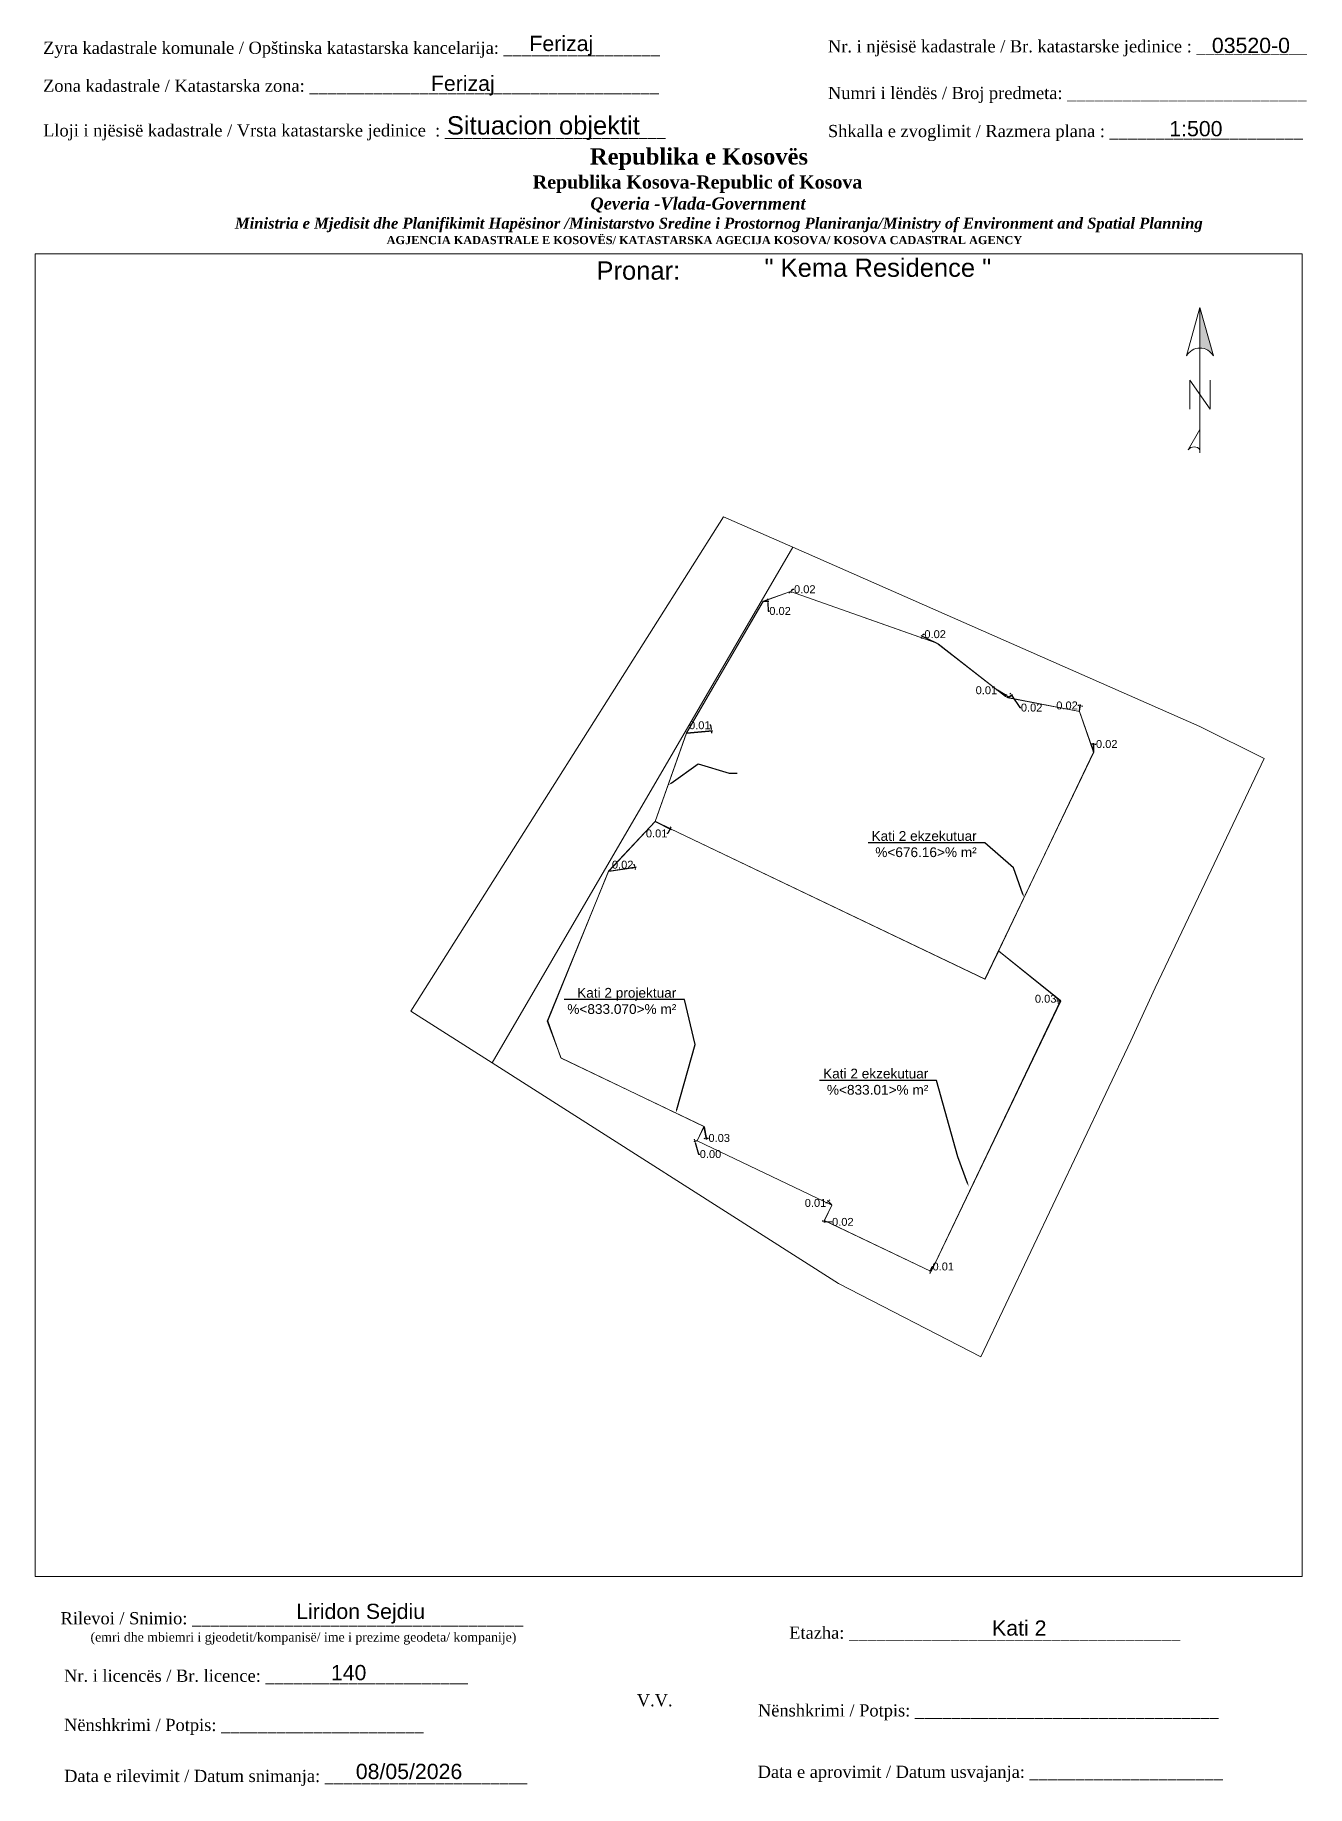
# Paper-space layout 'Layout1' of a CAD drawing. Header units: metres, sheet in millimetres. Extents: x 0 to 209, y 3 to 291.
# The model-space entities are those that its viewports show. They can reach past a viewport. Long polylines and large blocks are cut down to what shows.
import ezdxf
from ezdxf import colors
from ezdxf.entities.mleader import LeaderData, LeaderLine
from ezdxf.math import Vec2, Vec3

# ---------------------------------------------------------------- set-up
doc = ezdxf.new("R2010")
doc.units = ezdxf.units.M
doc.layers.get('0').update_dxf_attribs({"lineweight": 0})
for name, color, linetype, lineweight in [('kati 2 ekzekutim', 1, 'Continuous', 0), ('kati 2 ekzekutim pikat', 1, 'Continuous', 0), ('kati 2 projekt', 250, 'Continuous', 0), ('Korniza e jashtme', 7, 'Continuous', 0), ('korniza txt', 7, 'Continuous', 0), ('parcela', 7, 'Continuous', 0)]:
    doc.layers.add(name, color=color, linetype=linetype, lineweight=lineweight)
doc.styles.get("Standard").update_dxf_attribs({"font": 'arial.ttf'})
doc.dimstyles.get("Standard").update_dxf_attribs({"dimtxt": 0.18, "dimasz": 0.18, "dimexe": 0.18, "dimexo": 0.0625, "dimgap": 0.09, "dimtad": 0, "dimtih": 1, "dimtoh": 1, "dimdec": 4, "dimzin": 0, "dimdsep": 46, "dimtxsty": 'Standard', "dimcen": 0.09, "dimadec": 0, "dimazin": 0, "dimtfac": 1, "dimtdec": 4, "dimtofl": 0, "dimtmove": 0, "dimatfit": 3, "dimfxl": 1, "dimtolj": 1, "dimtzin": 0, "dimarcsym": 0})

# ---------------------------------------------------------------- blocks, each defined once
blk = doc.blocks.new('*U34')
at = {"linetype": 'ByBlock', "lineweight": -2}
blk.add_hatch(color=0, dxfattribs=at).paths.add_polyline_path([(6.371596984390197e-13, 562.3726246389265), (3.406860799950416e-13, 300.7101121033027, -0.2691426359079254), (87.48018605494724, 249.9433887284017)])
at = {"color": 0, "linetype": 'ByBlock', "lineweight": -2}
for points in [[(87.48018605494718, 249.9433887284018, 0.580322535471221), (-87.48018605494667, 249.9433887284019), (6.371738216106301e-13, 562.3726246389267), (87.48018605494724, 249.9433887284017), (6.371738216106301e-13, 562.3726246389267), (3.398104433552013e-13, 299.9320664740858)], [(-3.932245327355855e-13, -356.1693289380162, 0.4999999999999977), (-74.98301661852638, -356.1693289380161), (-2.549374979130716e-13, -224.9490498555958)]]:
    blk.add_lwpolyline(points, format="xyb", dxfattribs=at)
for points in [[(-4.248604371427173e-13, -374.9150830926477), (6.371738216106301e-13, 562.3726246389267)], [(-65.61013954120824, -93.72877077315437), (-65.61013954120803, 93.72877077315451), (65.61013954120799, -93.72877077315451), (65.6101395412082, 93.72877077315437)]]:
    blk.add_lwpolyline(points, dxfattribs=at)
blk = doc.blocks.new('*D35')
at = {"layer": 'Defpoints', "color": 0, "transparency": 16777216}
for p in [(7511864.328785248, 4693295.622080925), (7511864.341061615, 4693294.960648498), (7511864.36, 4693294.961, 630.709)]:
    blk.add_point(p, dxfattribs=at)
at = {"layer": 'kati 2 ekzekutim', "color": 0, "lineweight": -2, "transparency": 16777216}
for p, q in [((7511864.238800746, 4693295.620410788), (7511864.148816245, 4693295.618740651)), ((7511864.340481707, 4693294.991893117), (7511864.327115111, 4693295.712065427)), ((7511864.359420092, 4693294.992244619), (7511864.346053496, 4693295.712416928)), ((7511864.437708135, 4693295.624102564), (7511864.527692637, 4693295.625772701))]:
    blk.add_line(p, q, dxfattribs=at)
at = {"layer": 'kati 2 ekzekutim', "color": 0, "transparency": 16777216}
for points in [[(7511864.23852239, 4693295.635408205), (7511864.239079103, 4693295.605413371), (7511864.328785248, 4693295.622080925)], [(7511864.437429778, 4693295.639099981), (7511864.437986491, 4693295.609105146), (7511864.347723633, 4693295.622432427)]]:
    blk.add_solid(points, dxfattribs=at)
at = {"layer": 'kati 2 ekzekutim', "color": 0, "transparency": 16777216, "insert": (7511865.413569172, 4693295.625772702), "char_height": 0.65, "attachment_point": 5}
blk.add_mtext('\\A1;0.02', dxfattribs=at)
blk = doc.blocks.new('*D36')
at = {"layer": 'Defpoints', "color": 0, "transparency": 16777216}
for p in [(7511863.166427627, 4693298.293528822), (7511863.189000001, 4693298.291000001, 630.709), (7511863.242460015, 4693298.768186529)]:
    blk.add_point(p, dxfattribs=at)
at = {"layer": 'kati 2 ekzekutim', "color": 0, "lineweight": -2, "transparency": 16777216}
for p, q in [((7511863.169906852, 4693298.324584538), (7511863.229907807, 4693298.860155812)), ((7511863.192479226, 4693298.322055717), (7511863.252480181, 4693298.857626991)), ((7511863.130447179, 4693298.780735516), (7511863.041006717, 4693298.790755683)), ((7511863.331900476, 4693298.758166363), (7511863.421340939, 4693298.748146197))]:
    blk.add_line(p, q, dxfattribs=at)
at = {"layer": 'kati 2 ekzekutim', "color": 0, "transparency": 16777216}
for points in [[(7511863.132117206, 4693298.79564226), (7511863.128777151, 4693298.765828772), (7511863.219887641, 4693298.77071535)], [(7511863.333570504, 4693298.773073106), (7511863.330230448, 4693298.743259619), (7511863.242460015, 4693298.768186529)]]:
    blk.add_solid(points, dxfattribs=at)
at = {"layer": 'kati 2 ekzekutim', "color": 0, "transparency": 16777216, "insert": (7511862.155130182, 4693298.790755683), "char_height": 0.65, "attachment_point": 5}
blk.add_mtext('\\A1;0.02', dxfattribs=at)
blk = doc.blocks.new('*D37')
at = {"layer": 'Defpoints', "color": 0, "transparency": 16777216}
for p in [(7511857.283992734, 4693299.439162329), (7511857.296000001, 4693299.421000001, 630.709), (7511857.5928831, 4693299.64337234)]:
    blk.add_point(p, dxfattribs=at)
at = {"layer": 'kati 2 ekzekutim', "color": 0, "lineweight": -2, "transparency": 16777216}
for p, q in [((7511857.310060986, 4693299.456396269), (7511857.667959668, 4693299.693006088)), ((7511857.322068254, 4693299.438233941), (7511857.679966935, 4693299.67484376)), ((7511857.543249352, 4693299.718448908), (7511857.493615603, 4693299.793525475)), ((7511857.654524116, 4693299.550133444), (7511858.272929163, 4693298.614726996)), ((7511858.272929163, 4693298.614726996), (7511858.362929163, 4693298.614726996))]:
    blk.add_line(p, q, dxfattribs=at)
at = {"layer": 'kati 2 ekzekutim', "color": 0, "transparency": 16777216}
for points in [[(7511857.555762114, 4693299.726721199), (7511857.530736591, 4693299.710176616), (7511857.5928831, 4693299.64337234)], [(7511857.667036878, 4693299.558405736), (7511857.642011355, 4693299.541861152), (7511857.604890367, 4693299.625210012)]]:
    blk.add_solid(points, dxfattribs=at)
at = {"layer": 'kati 2 ekzekutim', "color": 0, "transparency": 16777216, "insert": (7511859.248805698, 4693298.614726996), "char_height": 0.65, "attachment_point": 5}
blk.add_mtext('\\A1;0.02', dxfattribs=at)
blk = doc.blocks.new('*D38')
at = {"layer": 'Defpoints', "color": 0, "transparency": 16777216}
for p in [(7511857.093999999, 4693299.530999999, 635.211), (7511857.102339498, 4693299.526027293), (7511857.158387749, 4693299.620023227)]:
    blk.add_point(p, dxfattribs=at)
at = {"layer": 'kati 2 ekzekutim', "color": 0, "lineweight": -2, "transparency": 16777216}
for p, q in [((7511856.456039302, 4693300.038822211), (7511856.366039302, 4693300.038822211)), ((7511857.072747441, 4693299.671089154), (7511856.456039302, 4693300.038822211)), ((7511857.110004589, 4693299.557840559), (7511857.196141468, 4693299.702296744)), ((7511857.118344087, 4693299.552867852), (7511857.204480967, 4693299.697324037)), ((7511857.235688558, 4693299.573930008), (7511857.312989368, 4693299.527836789))]:
    blk.add_line(p, q, dxfattribs=at)
at = {"layer": 'kati 2 ekzekutim', "color": 0, "transparency": 16777216}
for points in [[(7511857.080429643, 4693299.683972621), (7511857.065065238, 4693299.658205685), (7511857.15004825, 4693299.624995935)], [(7511857.24337076, 4693299.586813476), (7511857.228006355, 4693299.56104654), (7511857.158387749, 4693299.620023227)]]:
    blk.add_solid(points, dxfattribs=at)
at = {"layer": 'kati 2 ekzekutim', "color": 0, "transparency": 16777216, "insert": (7511855.539576137, 4693300.038822211), "char_height": 0.65, "attachment_point": 5}
blk.add_mtext('\\A1;0.01', dxfattribs=at)
blk = doc.blocks.new('*D39')
at = {"layer": 'Defpoints', "color": 0, "transparency": 16777216}
for p in [(7511850.271361902, 4693304.461010555), (7511851.468166325, 4693303.888709323), (7511851.475000001, 4693303.903, 630.709)]:
    blk.add_point(p, dxfattribs=at)
at = {"layer": 'kati 2 ekzekutim', "color": 0, "lineweight": -2, "transparency": 16777216}
for p, q in [((7511850.317021961, 4693304.556495517), (7511850.355848346, 4693304.637689801)), ((7511850.355848346, 4693304.637689801), (7511850.445848346, 4693304.637689801)), ((7511851.439973865, 4693303.902190707), (7511850.190167617, 4693304.499836939)), ((7511850.232535517, 4693304.37981627), (7511850.193709132, 4693304.298621986)), ((7511851.446807541, 4693303.916481384), (7511850.197001292, 4693304.514127617))]:
    blk.add_line(p, q, dxfattribs=at)
at = {"layer": 'kati 2 ekzekutim', "color": 0, "transparency": 16777216}
for points in [[(7511850.219003136, 4693304.386287334), (7511850.246067897, 4693304.373345206), (7511850.271361902, 4693304.461010555)], [(7511850.303489581, 4693304.562966581), (7511850.330554342, 4693304.550024453), (7511850.278195577, 4693304.475301232)]]:
    blk.add_solid(points, dxfattribs=at)
at = {"layer": 'kati 2 ekzekutim', "color": 0, "transparency": 16777216, "insert": (7511851.33172488, 4693304.637689801), "char_height": 0.65, "attachment_point": 5}
blk.add_mtext('\\A1;0.02', dxfattribs=at)
blk = doc.blocks.new('*D40')
at = {"layer": 'Defpoints', "color": 0, "transparency": 16777216}
for p in [(7511839.458999999, 4693308.134999999, 630.709), (7511839.471672012, 4693308.147179855), (7511839.471735206, 4693308.147114108)]:
    blk.add_point(p, dxfattribs=at)
at = {"layer": 'kati 2 ekzekutim', "color": 0, "lineweight": -2, "transparency": 16777216}
for p, q in [((7511839.394176012, 4693308.072567164), (7511839.32928883, 4693308.010200076)), ((7511839.480655238, 4693308.112469727), (7511839.521430281, 4693308.070047071)), ((7511839.493327251, 4693308.124649583), (7511839.534102294, 4693308.082226926)), ((7511839.536622386, 4693308.209481196), (7511839.657035563, 4693308.325217758)), ((7511839.657035563, 4693308.325217758), (7511839.747035563, 4693308.325217758))]:
    blk.add_line(p, q, dxfattribs=at)
at = {"layer": 'kati 2 ekzekutim', "color": 0, "transparency": 16777216}
for points in [[(7511839.383781497, 4693308.083381694), (7511839.404570526, 4693308.061752634), (7511839.459063193, 4693308.134934252)], [(7511839.526227872, 4693308.220295726), (7511839.547016901, 4693308.198666666), (7511839.471735206, 4693308.147114108)]]:
    blk.add_solid(points, dxfattribs=at)
at = {"layer": 'kati 2 ekzekutim', "color": 0, "transparency": 16777216, "insert": (7511840.632912098, 4693308.325217759), "char_height": 0.65, "attachment_point": 5}
blk.add_mtext('\\A1;0.02', dxfattribs=at)
blk = doc.blocks.new('*D41')
at = {"layer": 'Defpoints', "color": 0, "transparency": 16777216}
for p in [(7511837.205367539, 4693307.34847169), (7511837.205999999, 4693307.326999999, 630.709), (7511837.604976416, 4693307.338752082)]:
    blk.add_point(p, dxfattribs=at)
at = {"layer": 'kati 2 ekzekutim', "color": 0, "lineweight": -2, "transparency": 16777216}
for p, q in [((7511837.601694101, 4693307.450184755), (7511837.599044248, 4693307.540145736)), ((7511837.236603991, 4693307.349391778), (7511837.694304936, 4693307.362873627)), ((7511837.237236451, 4693307.327920087), (7511837.694937397, 4693307.341401935)), ((7511837.607626269, 4693307.2487911), (7511837.628499262, 4693306.540165048)), ((7511837.628499262, 4693306.540165048), (7511837.718499263, 4693306.540165049))]:
    blk.add_line(p, q, dxfattribs=at)
at = {"layer": 'kati 2 ekzekutim', "color": 0, "transparency": 16777216}
for points in [[(7511837.616687598, 4693307.450626398), (7511837.586700604, 4693307.449743113), (7511837.604343954, 4693307.360223773)], [(7511837.622619765, 4693307.249232743), (7511837.592632771, 4693307.248349459), (7511837.604976416, 4693307.338752082)]]:
    blk.add_solid(points, dxfattribs=at)
at = {"layer": 'kati 2 ekzekutim', "color": 0, "transparency": 16777216, "insert": (7511838.604375796, 4693306.54016505), "char_height": 0.65, "attachment_point": 5}
blk.add_mtext('\\A1;0.02', dxfattribs=at)
blk = doc.blocks.new('*D44')
at = {"layer": 'Defpoints', "color": 0, "transparency": 16777216}
for p in [(7511830.925000002, 4693296.544000002, 635.184), (7511830.926161735, 4693296.53070119), (7511832.973232567, 4693296.709525377)]:
    blk.add_point(p, dxfattribs=at)
at = {"layer": 'kati 2 ekzekutim', "color": 0, "lineweight": -2, "transparency": 16777216}
for p, q in [((7511830.956131444, 4693296.546719523), (7511833.061729388, 4693296.730656413)), ((7511830.957293178, 4693296.533420712), (7511833.062891121, 4693296.717357602)), ((7511832.933229137, 4693297.167460381), (7511832.843229136, 4693297.167460381)), ((7511832.96423861, 4693296.812482743), (7511832.933229137, 4693297.167460381)), ((7511832.981064792, 4693296.619866824), (7511832.988897016, 4693296.53020827))]:
    blk.add_line(p, q, dxfattribs=at)
at = {"layer": 'kati 2 ekzekutim', "color": 0, "transparency": 16777216}
for points in [[(7511832.979181702, 4693296.813788113), (7511832.949295518, 4693296.811177372), (7511832.972070835, 4693296.722824189)], [(7511832.996007884, 4693296.621172194), (7511832.9661217, 4693296.618561453), (7511832.973232567, 4693296.709525377)]]:
    blk.add_solid(points, dxfattribs=at)
at = {"layer": 'kati 2 ekzekutim', "color": 0, "transparency": 16777216, "insert": (7511832.016765971, 4693297.167460381), "char_height": 0.65, "attachment_point": 5}
blk.add_mtext('\\A1;0.01', dxfattribs=at)
blk = doc.blocks.new('*D47')
at = {"layer": 'Defpoints', "color": 0, "transparency": 16777216}
for p in [(7511824.523000001, 4693285.205, 630.714), (7511824.526596816, 4693285.181037768), (7511826.693768109, 4693285.530839923)]:
    blk.add_point(p, dxfattribs=at)
at = {"layer": 'kati 2 ekzekutim', "color": 0, "lineweight": -2, "transparency": 16777216}
for p, q in [((7511824.553903793, 4693285.209638769), (7511826.782771029, 4693285.544199574)), ((7511824.557500608, 4693285.185676536), (7511826.786367844, 4693285.520237342)), ((7511826.664464588, 4693285.726062007), (7511826.574464587, 4693285.726062007)), ((7511826.680408458, 4693285.619842842), (7511826.664464588, 4693285.726062007)), ((7511826.710724575, 4693285.41787477), (7511826.724084226, 4693285.32887185))]:
    blk.add_line(p, q, dxfattribs=at)
at = {"layer": 'kati 2 ekzekutim', "color": 0, "transparency": 16777216}
for points in [[(7511826.695242277, 4693285.62206945), (7511826.665574638, 4693285.617616233), (7511826.693768109, 4693285.530839923)], [(7511826.725558395, 4693285.420101379), (7511826.695890755, 4693285.415648162), (7511826.697364924, 4693285.50687769)]]:
    blk.add_solid(points, dxfattribs=at)
at = {"layer": 'kati 2 ekzekutim', "color": 0, "transparency": 16777216, "insert": (7511825.688588051, 4693285.726062008), "char_height": 0.65, "attachment_point": 5}
blk.add_mtext('\\A1;0.02', dxfattribs=at)
blk = doc.blocks.new('*D48')
at = {"layer": 'Defpoints', "color": 0, "transparency": 16777216}
for p in [(7511832.341999999, 4693264.244, 630.714), (7511832.369793607, 4693264.248951719), (7511832.5434964, 4693263.2739717)]:
    blk.add_point(p, dxfattribs=at)
at = {"layer": 'kati 2 ekzekutim', "color": 0, "lineweight": -2, "transparency": 16777216}
for p, q in [((7511832.427098015, 4693263.253234122), (7511832.338493237, 4693263.237448262)), ((7511832.3474812, 4693264.213234452), (7511832.531488651, 4693263.180415203)), ((7511832.375274808, 4693264.218186171), (7511832.559282259, 4693263.185366922)), ((7511832.632101178, 4693263.289757559), (7511832.720705956, 4693263.305543418))]:
    blk.add_line(p, q, dxfattribs=at)
at = {"layer": 'kati 2 ekzekutim', "color": 0, "transparency": 16777216}
for points in [[(7511832.424467038, 4693263.268001584), (7511832.429728991, 4693263.238466659), (7511832.515702792, 4693263.269019981)], [(7511832.629470201, 4693263.304525022), (7511832.634732154, 4693263.274990097), (7511832.5434964, 4693263.2739717)]]:
    blk.add_solid(points, dxfattribs=at)
at = {"layer": 'kati 2 ekzekutim', "color": 0, "transparency": 16777216, "insert": (7511833.609907866, 4693263.305543418), "char_height": 0.65, "attachment_point": 5}
blk.add_mtext('\\A1;0.03', dxfattribs=at)
blk = doc.blocks.new('*D49')
at = {"layer": 'Defpoints', "color": 0, "transparency": 16777216}
for p in [(7511831.62281977, 4693263.026267793), (7511831.803081548, 4693263.077247591), (7511831.803999999, 4693263.073999999, 630.714)]:
    blk.add_point(p, dxfattribs=at)
at = {"layer": 'kati 2 ekzekutim', "color": 0, "lineweight": -2, "transparency": 16777216}
for p, q in [((7511831.773010963, 4693263.068743335), (7511831.536216483, 4693263.001775535)), ((7511831.773929413, 4693263.065495743), (7511831.537134934, 4693262.998527943)), ((7511831.598327512, 4693263.112871079), (7511831.573835253, 4693263.199474366)), ((7511831.648230479, 4693262.936416915), (7511831.917556392, 4693261.984095219)), ((7511831.917556392, 4693261.984095219), (7511832.007556393, 4693261.984095219))]:
    blk.add_line(p, q, dxfattribs=at)
at = {"layer": 'kati 2 ekzekutim', "color": 0, "transparency": 16777216}
for points in [[(7511831.612761393, 4693263.116953122), (7511831.58389363, 4693263.108789036), (7511831.62281977, 4693263.026267793)], [(7511831.66266436, 4693262.940498957), (7511831.633796597, 4693262.932334872), (7511831.623738221, 4693263.023020201)]]:
    blk.add_solid(points, dxfattribs=at)
at = {"layer": 'kati 2 ekzekutim', "color": 0, "transparency": 16777216, "insert": (7511832.895649845, 4693261.98409522), "char_height": 0.65, "attachment_point": 5}
blk.add_mtext('\\A1;0.00', dxfattribs=at)
blk = doc.blocks.new('*D50')
at = {"layer": 'Defpoints', "color": 0, "transparency": 16777216}
for p in [(7511842.234, 4693256.533, 630.714), (7511842.246514942, 4693256.475237035), (7511842.251286595, 4693256.531534835)]:
    blk.add_point(p, dxfattribs=at)
at = {"layer": 'kati 2 ekzekutim', "color": 0, "lineweight": -2, "transparency": 16777216}
for p, q in [((7511842.139549888, 4693256.48430311), (7511842.049871428, 4693256.491904019)), ((7511842.231360796, 4693256.501861645), (7511842.221627438, 4693256.387023741)), ((7511842.248647391, 4693256.50039648), (7511842.238914033, 4693256.385558575)), ((7511842.336193402, 4693256.467636126), (7511842.868791475, 4693256.422494522))]:
    blk.add_line(p, q, dxfattribs=at)
at = {"layer": 'kati 2 ekzekutim', "color": 0, "transparency": 16777216}
for points in [[(7511842.140816706, 4693256.49924952), (7511842.13828307, 4693256.469356701), (7511842.229228348, 4693256.476702201)], [(7511842.337460221, 4693256.482582536), (7511842.334926585, 4693256.452689717), (7511842.246514942, 4693256.475237035)]]:
    blk.add_solid(points, dxfattribs=at)
at = {"layer": 'kati 2 ekzekutim', "color": 0, "transparency": 16777216, "insert": (7511843.75466801, 4693256.422494522), "char_height": 0.65, "attachment_point": 5}
blk.add_mtext('\\A1;0.02', dxfattribs=at)
blk = doc.blocks.new('*D51')
at = {"layer": 'Defpoints', "color": 0, "transparency": 16777216}
for p in [(7511842.56583604, 4693258.108574864), (7511842.855204661, 4693257.794456766), (7511842.862, 4693257.800999999, 630.714)]:
    blk.add_point(p, dxfattribs=at)
at = {"layer": 'kati 2 ekzekutim', "color": 0, "lineweight": -2, "transparency": 16777216}
for p, q in [((7511842.429379012, 4693257.977180338), (7511842.339379013, 4693257.977180339)), ((7511842.494209858, 4693258.039605984), (7511842.429379012, 4693257.977180338)), ((7511842.83352909, 4693257.816967476), (7511842.496615056, 4693258.166862478)), ((7511842.840324427, 4693257.823510709), (7511842.503410393, 4693258.173405711)), ((7511842.630666887, 4693258.171000511), (7511842.695497733, 4693258.233426158))]:
    blk.add_line(p, q, dxfattribs=at)
at = {"layer": 'kati 2 ekzekutim', "color": 0, "transparency": 16777216}
for points in [[(7511842.483805583, 4693258.050411126), (7511842.504614132, 4693258.028800843), (7511842.559040703, 4693258.102031631)], [(7511842.620262613, 4693258.181805653), (7511842.641071161, 4693258.160195371), (7511842.56583604, 4693258.108574864)]]:
    blk.add_solid(points, dxfattribs=at)
at = {"layer": 'kati 2 ekzekutim', "color": 0, "transparency": 16777216, "insert": (7511841.512915847, 4693257.977180338), "char_height": 0.65, "attachment_point": 5}
blk.add_mtext('\\A1;0.01', dxfattribs=at)
blk = doc.blocks.new('*D52')
at = {"layer": 'Defpoints', "color": 0, "transparency": 16777216}
for p in [(7511850.96131752, 4693252.384764707), (7511851.007477904, 4693252.357900109), (7511851.011000001, 4693252.369, 630.714)]:
    blk.add_point(p, dxfattribs=at)
at = {"layer": 'kati 2 ekzekutim', "color": 0, "lineweight": -2, "transparency": 16777216}
for p, q in [((7511850.977691472, 4693252.367351617), (7511850.872010499, 4693252.400885158)), ((7511850.98121357, 4693252.378451508), (7511850.875532597, 4693252.411985049)), ((7511850.930575079, 4693252.287879893), (7511850.903354737, 4693252.20209497)), ((7511850.988537862, 4693252.470549629), (7511851.081298131, 4693252.762883662)), ((7511851.081298131, 4693252.762883662), (7511851.17129813, 4693252.762883662))]:
    blk.add_line(p, q, dxfattribs=at)
at = {"layer": 'kati 2 ekzekutim', "color": 0, "transparency": 16777216}
for points in [[(7511850.916277593, 4693252.292416616), (7511850.944872566, 4693252.283343169), (7511850.957795423, 4693252.373664816)], [(7511850.974240376, 4693252.475086353), (7511851.002835349, 4693252.466012905), (7511850.96131752, 4693252.384764707)]]:
    blk.add_solid(points, dxfattribs=at)
at = {"layer": 'kati 2 ekzekutim', "color": 0, "transparency": 16777216, "insert": (7511851.997761297, 4693252.762883662), "char_height": 0.65, "attachment_point": 5}
blk.add_mtext('\\A1;0.01', dxfattribs=at)
blk = doc.blocks.new('*D53')
at = {"layer": 'Defpoints', "color": 0, "transparency": 16777216}
for p in [(7511861.40246536, 4693274.549519926), (7511861.632073558, 4693274.576020174), (7511861.635999998, 4693274.541999999, 630.714)]:
    blk.add_point(p, dxfattribs=at)
at = {"layer": 'kati 2 ekzekutim', "color": 0, "lineweight": -2, "transparency": 16777216}
for p, q in [((7511861.381827645, 4693274.728332914), (7511861.291827645, 4693274.728332914)), ((7511861.601029636, 4693274.572437238), (7511861.313058867, 4693274.539201069)), ((7511861.604956076, 4693274.538417063), (7511861.316985308, 4693274.505180894)), ((7511861.392146503, 4693274.63892642), (7511861.381827645, 4693274.728332914)), ((7511861.416710659, 4693274.426093258), (7511861.427029517, 4693274.336686763))]:
    blk.add_line(p, q, dxfattribs=at)
at = {"layer": 'kati 2 ekzekutim', "color": 0, "transparency": 16777216}
for points in [[(7511861.407047585, 4693274.640646229), (7511861.377245421, 4693274.63720661), (7511861.40246536, 4693274.549519926)], [(7511861.431611741, 4693274.427813067), (7511861.401809577, 4693274.424373448), (7511861.406391801, 4693274.515499752)]]:
    blk.add_solid(points, dxfattribs=at)
at = {"layer": 'kati 2 ekzekutim', "color": 0, "transparency": 16777216, "insert": (7511860.402625738, 4693274.728332914), "char_height": 0.65, "attachment_point": 5}
blk.add_mtext('\\A1;0.03', dxfattribs=at)
blk = doc.blocks.new('*D57')
at = {"layer": 'Defpoints', "color": 0, "transparency": 16777216}
for p in [(7511828.359653481, 4693289.278321861), (7511828.362000001, 4693289.283000001, 630.709), (7511829.582248384, 4693288.670932638)]:
    blk.add_point(p, dxfattribs=at)
at = {"layer": 'kati 2 ekzekutim', "color": 0, "lineweight": -2, "transparency": 16777216}
for p, q in [((7511828.387586515, 4693289.264310863), (7511829.660349004, 4693288.625902822)), ((7511828.389933035, 4693289.268989002), (7511829.662695523, 4693288.630580962)), ((7511829.622600061, 4693288.751379777), (7511829.662951738, 4693288.831826916)), ((7511829.391372524, 4693288.290392891), (7511829.301372524, 4693288.29039289)), ((7511829.539550189, 4693288.58580736), (7511829.391372524, 4693288.290392891))]:
    blk.add_line(p, q, dxfattribs=at)
at = {"layer": 'kati 2 ekzekutim', "color": 0, "transparency": 16777216}
for points in [[(7511829.526142333, 4693288.592532638), (7511829.552958045, 4693288.57908208), (7511829.579901865, 4693288.666254499)], [(7511829.609192205, 4693288.758105056), (7511829.636007917, 4693288.744654497), (7511829.582248384, 4693288.670932638)]]:
    blk.add_solid(points, dxfattribs=at)
at = {"layer": 'kati 2 ekzekutim', "color": 0, "transparency": 16777216, "insert": (7511828.47490936, 4693288.290392891), "char_height": 0.65, "attachment_point": 5}
blk.add_mtext('\\A1;0.01', dxfattribs=at)

msp = doc.modelspace()

# ---------------------------------------------------------------- linework, layer by layer
at = {"layer": 'kati 2 ekzekutim', "flags": 128}
for points, elevation in [([(7511864.36, 4693294.961), (7511863.189, 4693298.291), (7511857.296, 4693299.421), (7511857.094, 4693299.531), (7511851.475, 4693303.903), (7511839.459, 4693308.135), (7511837.206, 4693307.327), (7511830.925, 4693296.544), (7511828.362, 4693289.283), (7511855.422, 4693276.329), (7511864.36, 4693294.961)], 630.709), ([(7511828.362, 4693289.283), (7511855.422, 4693276.329), (7511856.563, 4693278.627), (7511861.636, 4693274.542), (7511851.011, 4693252.369), (7511842.234, 4693256.533), (7511842.862, 4693257.801), (7511831.804, 4693263.074), (7511832.342, 4693264.244), (7511820.617, 4693269.895), (7511819.531, 4693272.914), (7511824.523, 4693285.205), (7511828.362, 4693289.283)], 630.714)]:
    msp.add_lwpolyline(points, dxfattribs=dict(at, elevation=elevation))
at = {"layer": 'kati 2 projekt', "flags": 128}
for points in [[(7511855.431640116, 4693276.332737925), (7511864.341061615, 4693294.960648498), (7511863.166427627, 4693298.293528821), (7511857.283992733, 4693299.439162328), (7511857.102339498, 4693299.526027293), (7511851.571692573, 4693303.83920399), (7511851.391265213, 4693303.925482753), (7511839.471672012, 4693308.147179855), (7511837.205367539, 4693307.34847169), (7511830.926161733, 4693296.530701188), (7511828.35965348, 4693289.27832186)], [(7511855.431640116, 4693276.332737925), (7511856.541748893, 4693278.650616441), (7511861.632073559, 4693274.576020175), (7511851.007477903, 4693252.357900109), (7511842.251286594, 4693256.531534834), (7511842.855204662, 4693257.794456767), (7511831.803081549, 4693263.077247592), (7511832.369793608, 4693264.248951719), (7511820.638881248, 4693269.859093728), (7511819.503473496, 4693272.897656384), (7511824.526596815, 4693285.181037768), (7511828.35965348, 4693289.27832186)]]:
    msp.add_lwpolyline(points, close=True, dxfattribs=at)
at = {"layer": 'parcela', "flags": 128}
for points in [[(7511839.639999999, 4693311.774), (7511814.966000001, 4693269.472999998), (7511808.303999998, 4693273.712), (7511819.587999998, 4693291.563), (7511833.949, 4693314.281), (7511839.639999999, 4693311.774)], [(7511814.966000001, 4693269.472999998), (7511839.639999999, 4693311.774), (7511841.452000002, 4693310.975), (7511873.052000003, 4693297.055), (7511878.341, 4693294.453), (7511872.938999997, 4693283.093), (7511869.393999999, 4693275.64), (7511867.393999998, 4693271.280000001), (7511855.089, 4693245.348), (7511843.413, 4693251.371999999), (7511814.966000001, 4693269.472999998)]]:
    msp.add_lwpolyline(points, dxfattribs=at)

# ---------------------------------------------------------------- dimensions: what is measured, and where the dimension line sits
at = {"layer": 'kati 2 ekzekutim', "color": 5}
for base, p1, p2, angle, override, picture, middle in [((7511837.604976416, 4693307.338752082), (7511837.205367539, 4693307.34847169), (7511837.206, 4693307.327, 630.709), 271.6871927536316, {"dimscale": 0.5, "dimtxt": 1.3, "dimdec": 2}, '*D41', (7511838.604375796, 4693306.54016505)), ((7511839.471735206, 4693308.147114108), (7511839.459, 4693308.135, 630.709), (7511839.471672012, 4693308.147179855), 43.865485482458766, {"dimscale": 0.5, "dimtxt": 1.3, "dimdec": 2}, '*D40', (7511840.632912098, 4693308.325217759)), ((7511850.271361902, 4693304.461010555), (7511851.475, 4693303.903, 630.709), (7511851.468166325, 4693303.888709323), 244.4432894152896, {"dimscale": 0.5, "dimtxt": 1.3, "dimdec": 2}, '*D39', (7511851.33172488, 4693304.637689801)), ((7511857.158387749, 4693299.620023227), (7511857.094, 4693299.531, 635.211), (7511857.102339498, 4693299.526027293), 329.19306186914525, {"dimscale": 0.5, "dimtxt": 1.3, "dimdec": 2}, '*D38', (7511855.539576137, 4693300.038822211)), ((7511857.5928831, 4693299.64337234), (7511857.296, 4693299.421, 630.709), (7511857.283992733, 4693299.439162328), 123.46902505382299, {"dimscale": 0.5, "dimtxt": 1.3, "dimdec": 2}, '*D37', (7511859.248805698, 4693298.614726996)), ((7511863.242460015, 4693298.768186529), (7511863.166427627, 4693298.293528821), (7511863.189, 4693298.291, 630.709), 353.6077114342916, {"dimscale": 0.5, "dimtxt": 1.3, "dimdec": 2}, '*D36', (7511862.155130182, 4693298.790755683)), ((7511832.973232567, 4693296.709525377), (7511830.925, 4693296.544, 635.184), (7511830.926161733, 4693296.530701188), 274.99246802635577, {"dimscale": 0.5, "dimtxt": 1.3, "dimdec": 2, "dimtdec": 2}, '*D44', (7511832.016765971, 4693297.167460381)), ((7511864.328785248, 4693295.622080925), (7511864.36, 4693294.961, 630.709), (7511864.341061615, 4693294.960648498), 181.06330614300168, {"dimscale": 0.5, "dimtxt": 1.3, "dimdec": 2}, '*D35', (7511865.413569172, 4693295.625772702)), ((7511829.582248384, 4693288.670932638), (7511828.35965348, 4693289.27832186), (7511828.362, 4693289.283, 630.709), 63.36200332382648, {"dimscale": 0.5, "dimtxt": 1.3, "dimdec": 2, "dimtdec": 2}, '*D57', (7511828.47490936, 4693288.290392891)), ((7511826.693768109, 4693285.530839923), (7511824.526596815, 4693285.181037768), (7511824.523, 4693285.205, 630.714), 98.53656595484254, {"dimscale": 0.5, "dimtxt": 1.3, "dimdec": 2, "dimtdec": 2}, '*D47', (7511825.688588051, 4693285.726062008)), ((7511861.40246536, 4693274.549519926), (7511861.636, 4693274.542, 630.714), (7511861.632073559, 4693274.576020175), 96.58366710252325, {"dimscale": 0.5, "dimtxt": 1.3, "dimdec": 2, "dimtdec": 2}, '*D53', (7511860.402625738, 4693274.728332914)), ((7511831.62281977, 4693263.026267793), (7511831.804, 4693263.074, 630.714), (7511831.803081549, 4693263.077247592), 105.79142322574816, {"dimscale": 0.5, "dimtxt": 1.3, "dimdec": 2, "dimtdec": 2}, '*D49', (7511832.895649845, 4693261.98409522)), ((7511832.5434964, 4693263.2739717), (7511832.342, 4693264.244, 630.714), (7511832.369793608, 4693264.248951719), 10.101845457194669, {"dimscale": 0.5, "dimtxt": 1.3, "dimdec": 2, "dimtdec": 2}, '*D48', (7511833.609907866, 4693263.305543418)), ((7511842.56583604, 4693258.108574864), (7511842.855204662, 4693257.794456767), (7511842.862, 4693257.801, 630.714), 43.917215568323385, {"dimscale": 0.5, "dimtxt": 1.3, "dimdec": 2, "dimtdec": 2}, '*D51', (7511841.512915847, 4693257.977180338)), ((7511842.246514942, 4693256.475237035), (7511842.234, 4693256.533, 630.714), (7511842.251286594, 4693256.531534834), 355.1553401690906, {"dimscale": 0.5, "dimtxt": 1.3, "dimdec": 2, "dimtdec": 2}, '*D50', (7511843.75466801, 4693256.422494522)), ((7511850.96131752, 4693252.384764707), (7511851.007477903, 4693252.357900109), (7511851.011, 4693252.369, 630.714), 72.39528976868061, {"dimscale": 0.5, "dimtxt": 1.3, "dimdec": 2, "dimtdec": 2}, '*D52', (7511851.997761297, 4693252.762883662))]:
    dim = msp.add_linear_dim(base=base, p1=p1, p2=p2, angle=angle, dimstyle='Standard', override=override, dxfattribs=at)
    dim.commit()
    dim.dimension.update_dxf_attribs({"geometry": picture, "text_midpoint": middle, "dimtype": 161})

# ---------------------------------------------------------------- leaders
at = {"layer": 'kati 2 ekzekutim pikat'}
ml = msp.add_multileader_mtext('Standard', dxfattribs=at)
ml.set_content('Kati 2 ekzekutuar\\P %<676.16>% m²', color=256)
ml.set_leader_properties()
ml.build(insert=Vec2(0, 0))
ml.multileader.update_dxf_attribs({"text_left_attachment_type": 6, "text_right_attachment_type": 6, "dogleg_length": 0.36, "arrow_head_size": 0.3})
ctx = ml.context
ctx.base_point, ctx.char_height, ctx.arrow_head_size, ctx.landing_gap_size, ctx.plane_origin = Vec3(7511845.873406599, 4693287.525249572), 0.8, 0.3, 0.3, Vec3(7511858.203130002, 4693282.881671192)
ctx.left_attachment, ctx.right_attachment, ctx.text_align_type = 6, 6, 2
notes = []
notes.append((ctx, [(0, (1, 1, 0), (7511855.4020287, 4693287.525249572), (-1, 0), 0.36, [(0, [(7511858.629986496, 4693283.04000806), (7511857.752340996, 4693285.478797152)], 0, [])])]))
ctx.mtext.insert, ctx.mtext.alignment, ctx.mtext.flow_direction = Vec3(7511854.7420287, 4693288.485249572), 3, 5
ml = msp.add_multileader_mtext('Standard', dxfattribs=at)
ml.set_content('Kati 2 ekzekutuar\\P %<833.01>% m²', color=256)
ml.set_leader_properties()
ml.build(insert=Vec2(0, 0))
ml.multileader.update_dxf_attribs({"text_left_attachment_type": 6, "text_right_attachment_type": 6, "dogleg_length": 0.36, "arrow_head_size": 0.3})
ctx = ml.context
ctx.base_point, ctx.char_height, ctx.arrow_head_size, ctx.landing_gap_size, ctx.plane_origin = Vec3(7511841.902928013, 4693268.035149037), 0.8, 0.3, 0.3, Vec3(7511853.657418622, 4693259.164295103)
ctx.left_attachment, ctx.right_attachment, ctx.text_align_type = 6, 6, 2
notes.append((ctx, [(0, (1, 1, 0), (7511851.431550114, 4693268.035149037), (-1, 0), 0.36, [(0, [(7511854.084275115, 4693259.322631971), (7511853.206629615, 4693261.761421063)], 0, [])])]))
ctx.mtext.insert, ctx.mtext.alignment, ctx.mtext.flow_direction = Vec3(7511850.771550114, 4693268.995149037), 3, 5
at = {"layer": 'kati 2 projekt'}
ml = msp.add_multileader_mtext('Standard', dxfattribs=at)
ml.set_content('', color=256)
ml.set_leader_properties()
ml.build(insert=Vec2(0, 0))
ml.multileader.update_dxf_attribs({"text_left_attachment_type": 6, "text_right_attachment_type": 6, "dogleg_length": 0.36, "arrow_head_size": 0.3})
ctx = ml.context
ctx.base_point, ctx.char_height, ctx.arrow_head_size, ctx.landing_gap_size, ctx.plane_origin = Vec3(7511834.796812719, 4693293.23825623), 0.8, 0.3, 0.3, Vec3(7511841.932669315, 4693286.662661743)
ctx.left_attachment, ctx.right_attachment = 6, 6
notes.append((ctx, [(1, (1, 1, 0), (7511834.436812718, 4693293.23825623), (1, 0), 0.36, [(0, [(7511829.408785415, 4693292.24293448), (7511831.881876994, 4693294.002325458)], 0, [])])]))
ctx.mtext.insert, ctx.mtext.flow_direction = Vec3(7511835.096812719, 4693294.19825623), 5
ml = msp.add_multileader_mtext('Standard', dxfattribs=at)
ml.set_content('Kati 2 projektuar\\P %<833.070>% m²', color=256)
ml.set_leader_properties()
ml.build(insert=Vec2(0, 0))
ml.multileader.update_dxf_attribs({"text_left_attachment_type": 6, "text_right_attachment_type": 6, "dogleg_length": 0.36, "arrow_head_size": 0.3})
ctx = ml.context
ctx.base_point, ctx.char_height, ctx.arrow_head_size, ctx.landing_gap_size, ctx.plane_origin = Vec3(7511821.716630829, 4693274.660099505, 657.309), 0.8, 0.3, 0.3, Vec3(7511831.724361225, 4693275.519253007, 657.309)
ctx.left_attachment, ctx.right_attachment, ctx.text_align_type = 6, 6, 2
notes.append((ctx, [(0, (1, 1, 0), (7511830.74811787, 4693274.660099505, 657.309), (-1, 0), 0.36, [(0, [(7511830.03952218, 4693265.363370891, 657.309), (7511831.625407664, 4693270.991501418, 657.309)], 0, [])])]))
ctx.mtext.insert, ctx.mtext.alignment, ctx.mtext.flow_direction = Vec3(7511830.088117869, 4693275.620099504, 657.309), 3, 5
for ctx, leaders in notes:
    for number, flags, end, landing, length, lines in leaders:
        leader = LeaderData()
        leader.index, (leader.has_last_leader_line, leader.has_dogleg_vector, leader.attachment_direction) = number, flags
        leader.last_leader_point, leader.dogleg_vector, leader.dogleg_length = Vec3(end), Vec3(landing), length
        for number, points, colour, breaks in lines:
            line = LeaderLine()
            line.index, line.vertices, line.color, line.breaks = number, Vec3.list(points), colors.encode_raw_color(colour), breaks
            leader.lines.append(line)
        ctx.leaders.append(leader)

psp = doc.layouts.get("Layout1")

# ---------------------------------------------------------------- block references
at = {"xscale": 0.0254, "yscale": 0.0254, "zscale": 0.0254}
psp.add_blockref('*U34', (191.2104732352757, 231.5856342220479), dxfattribs=at)

# ---------------------------------------------------------------- texts
for s, insert, char_height, width, attachment_point in [('Ferizaj', (86.39174761792978, 288.8354735870184), 2.5, 9.973472348059943, 5), ('03520-0', (193.1740408653868, 290.1487421128255), 2.5, 12.81718963165076, 1), ('{\\fTimes New Roman|b0|i0|c0|p18;Zyra kadastrale komunale / Opštinska katastarska kancelarija: _________________}', (1.329967921648631, 289.5028179850435), 2, 100.6873395261896, 1), ('{\\fTimes New Roman|b0|i0|c0|p18;Nr. i njësisë kadastrale / Br. katastarske jedinice : ____________}', (130.1573260375442, 289.7466491221834), 2, 79.94836673526106, 1), ('{\\fTimes New Roman|b0|i0|c0|p18;Zona kadastrale / Katastarska zona: ______________________________________}', (1.329967921648631, 283.2777574743742), 2, 100.6873395261896, 1), ('Ferizaj', (64.9841860740385, 283.9211616427751), 2.5, 10.47919508867668, 1), ('{\\fTimes New Roman|b0|i0|c0|p18;Numri i lëndës / Broj predmeta: __________________________}', (130.1573260375442, 282.0911488100967), 2, 79.94836673526106, 1), ('{\\fTimes New Roman|b0|i0|c0|p18;Lloji i njësisë kadastrale / Vrsta katastarske jedinice  : ________________________}', (1.329967921648631, 275.9513750275999), 2, 100.6873395261896, 1), ('Situacion objektit', (83.43925144176364, 275.323907237528), 3, 39.10590705560109, 5), ('{\\fTimes New Roman|b0|i0|c0|p18;Shkalla e zvoglimit / Razmera plana : _____________________}', (130.1573260375442, 275.8443402240098), 2, 79.94836673526106, 1), ('1:500', (186.1781610024692, 276.4828637617464), 2.5, 8.739768076398349, 1), ('\\pi77.297;{\\fBook Antiqua|b1|i0|c0|p18;\\H1.333x;Republika e Kosovës\\fTimes New Roman|b1|i0|c0|p18;\\P\\pi67.927;\\fBook Antiqua|b1|i0|c0|p18;\\H0.8125x;Republika Kosova-Republic of Kosova\\fTimes New Roman|b1|i0|c0|p18;\\P\\pi77.378;\\fBook Antiqua|b1|i1|c0|p18;\\H0.9233x;Qeveria -Vlada-Government \\P\\pi13.032,l6,t23.033;\\fTimes New Roman|b1|i1|c0|p18;\\H0.9x;Ministria e Mjedisit dhe Planifikimit Hapësinor /Ministarstvo Sredine i Prostornog Planiranja/Ministry of Environment and Spatial Planning\\P\\pi43.931,l0,tz;\\fBook Antiqua|b1|i0|c0|p18;\\H0.7406x;AGJENCIA KADASTRALE E KOSOVËS/ KATASTARSKA AGECIJA KOSOVA/ KOSOVA CADASTRAL AGENCY}', (13.78424977396799, 272.0079040443859), 2, 191.82371987901, 1), ('Pronar:  ', (92.16103124640493, 253.4524790500739), 3, 16.07230559345156, 1)]:
    psp.add_mtext(s, dxfattribs=dict(insert=insert, char_height=char_height, width=width, attachment_point=attachment_point))
at = {"color": 1, "insert": (119.7438411209962, 253.9230672172032), "char_height": 3, "width": 97.92769440654844, "attachment_point": 1}
psp.add_mtext('" Kema Residence "', dxfattribs=at)
at = {"layer": 'korniza txt'}
for s, p in [('Liridon Sejdiu', (42.86469249356051, 30.70390057282651)), ('Kati 2', (157.0969235058151, 27.96328396813038))]:
    psp.add_text(s, height=2.5, dxfattribs=at).set_placement(p)
for s, insert, char_height, width, attachment_point in [('{\\fTimes New Roman|b0|i0|c0|p18;Rilevoi / Snimio: ____________________________________\\P     \\H0.75x;(emri dhe mbiemri i gjeodetit/kompanisë/ ime i prezime geodeta/ kompanije)}', (42.17377507135325, 29.15860626736797), 2, 74.7958215483859, 5), ('{\\fTimes New Roman|b0|i0|c0|p18;Etazha: ____________________________________\\P     }', (155.8898361273833, 26.59219252672521), 2, 74.7958215483859, 5), ('140', (48.5652213178815, 23.15408723169902), 2.5, 5.827080491132335, 1), ('{\\fTimes New Roman|b0|i0|c0|p18;Nr. i licencës / Br. licence: ______________________\\P                                }', (4.775864297160297, 22.39397441271581), 2, 83.34402442406417, 1), ('{\\fTimes New Roman|b0|i0|c0|p18;V.V.                                 }', (101.7135340662081, 17.34989726081042), 2, 5.70755248322007, 5), ('{\\fTimes New Roman|b0|i0|c0|p18;Nënshkrimi / Potpis: ______________________\\P                                 }', (4.775864297160297, 14.32299382462634), 2, 83.34402442406417, 1), ('{\\fTimes New Roman|b0|i0|c0|p18; Nënshkrimi / Potpis: _________________________________}', (117.9123355070715, 16.70639867596731), 2, 83.34402442406417, 1), ('{\\fTimes New Roman|b0|i0|c0|p18;Data e rilevimit / Datum snimanja: ______________________\\P                                 }', (4.775864297160297, 5.951444335737278), 2, 83.34402442406417, 1), ('08/05/2026', (52.65621499906701, 6.938709729309757), 2.5, 17.47953615279672, 1), ('{\\fTimes New Roman|b0|i0|c0|p18; Data e aprovimit / Datum usvajanja: _____________________}', (117.8622164535068, 6.626660492972078), 2, 83.34402442406417, 1)]:
    psp.add_mtext(s, dxfattribs=dict(at, insert=insert, char_height=char_height, width=width, attachment_point=attachment_point))

# ---------------------------------------------------------------- viewports
at = {"layer": 'Korniza e jashtme', "view_target_point": (7499131.095200764, 4689980.515893505), "view_twist_angle": 360}
psp.add_viewport(center=(104, 146.1852257179294), size=(208, 217.0606029545164), view_center_point=(12698.36122538899, 3301.07418888093), view_height=108.5303015211721, dxfattribs=at)

doc.saveas('drawing.dxf')
